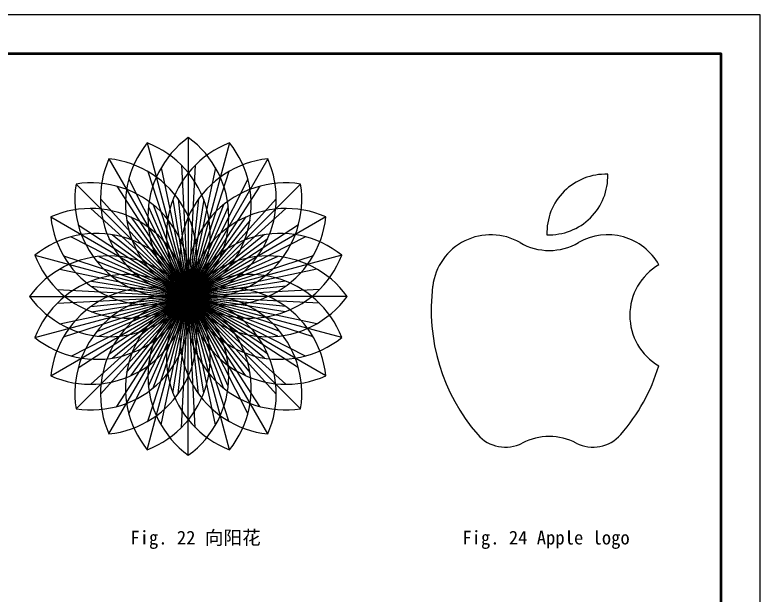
# Model space of a CAD drawing. Header units: millimetres. Extents: x 0 to 420, y 0 to 297.
# Drawn here: x 229.2 to 420, y 148.5 to 297 of the extents above; entities that cross this region are included whole.
import ezdxf

# ---------------------------------------------------------------- set-up
doc = ezdxf.new("R2010")
doc.units = ezdxf.units.MM
doc.styles.add('Annotative', font='simfang.ttf', dxfattribs={"width": 0.7})

# ---------------------------------------------------------------- blocks, each defined once
blk = doc.blocks.new('*U8')
for p in [(0, 20.33), (0, 20.33), (-6.99, 12.56), (6.99, 12.56), (-10.22, 2.61), (10.22, 2.61), (-9.12, -7.78), (9.12, -7.78)]:
    blk.add_line(p, (0, -20.33))
for centre, start, end in [((14.79, 0), 126.0319, 233.9681), ((-14.79, 0), 306.0319, 53.9681), ((-14.79, 0), 306.0319, 53.9681)]:
    blk.add_arc(centre, 25.14, start, end)
blk = doc.blocks.new('*U9')
at = {"color": 0, "linetype": 'ByBlock', "lineweight": -2, "transparency": 16777216}
for p, rotation in [((697.43, 124.77), 15), ((707.96, 124.77), 344.9999999999999), ((692.53, 122.74), 29.99999999999999), ((712.86, 122.74), 329.9999999999999), ((688.31, 119.5), 45.00000000000001), ((717.07, 119.5), 314.9999999999999), ((685.08, 115.29), 59.99999999999999), ((720.3, 115.29), 299.9999999999999), ((683.05, 110.39), 74.99999999999999), ((722.33, 110.39), 285), ((683.05, 99.86), 105), ((682.36, 105.13), 90), ((722.33, 99.86), 255), ((723.03, 105.13), 270), ((685.08, 94.96), 120), ((720.3, 94.96), 240), ((688.31, 90.75), 135), ((717.07, 90.75), 225), ((692.53, 87.52), 150), ((712.86, 87.52), 210), ((697.43, 85.49), 165.0000000000001), ((707.96, 85.49), 195), ((702.69, 84.79), 180)]:
    blk.add_blockref('*U8', p, dxfattribs=dict(at, rotation=rotation))
blk.add_blockref('*U8', (702.69, 125.46), dxfattribs=at)

msp = doc.modelspace()

# ---------------------------------------------------------------- linework, layer by layer
msp.add_line((365.42, 240.72), (366.02, 240.72))
at = {"color": 1}
msp.add_lwpolyline([(0, 0), (420, 0), (420, 297), (0, 297), (0, 0)], dxfattribs=at)
at = {"lineweight": 50}
msp.add_lwpolyline([(10, 10), (410, 10), (410, 287), (10, 287), (10, 10)], dxfattribs=at)
for centre, radius, start, end in [((380.39, 241.23), 14.98, 87.7072, 181.9458), ((366.02, 255.7), 14.98, 267.7072, 1.8999), ((351.04, 225.74), 14.98, 60, 172.8964), ((381, 225.74), 14.98, 29.1444, 120), ((366.02, 251.69), 14.98, 240, 300), ((401.63, 220.09), 14.98, 120.2355, 239.7089), ((380.39, 241.23), 14.98, 315, 315.2675), ((384.64, 221.55), 48.85, 172.8964, 220.8626), ((347.39, 221.55), 48.85, 319.1374, 342.8611), ((354.78, 195.72), 9.36, 220.8626, 297.4864), ((366.02, 174.13), 14.98, 62.5136, 117.4864), ((377.25, 195.72), 9.36, 242.5136, 319.1374)]:
    msp.add_arc(centre, radius, start, end)

# ---------------------------------------------------------------- block references
msp.add_blockref('*U9', (-429.08, 119.83))

# ---------------------------------------------------------------- texts
at = {"char_height": 3.5, "attachment_point": 1, "style": 'Annotative'}
for s, insert in [('{\\W1;Fig. 22 向阳花}', (258.77, 164.96)), ('{\\W1;Fig. 24 Apple logo}', (343.77, 164.96))]:
    msp.add_mtext(s, dxfattribs=dict(at, insert=insert))

doc.saveas('drawing.dxf')
